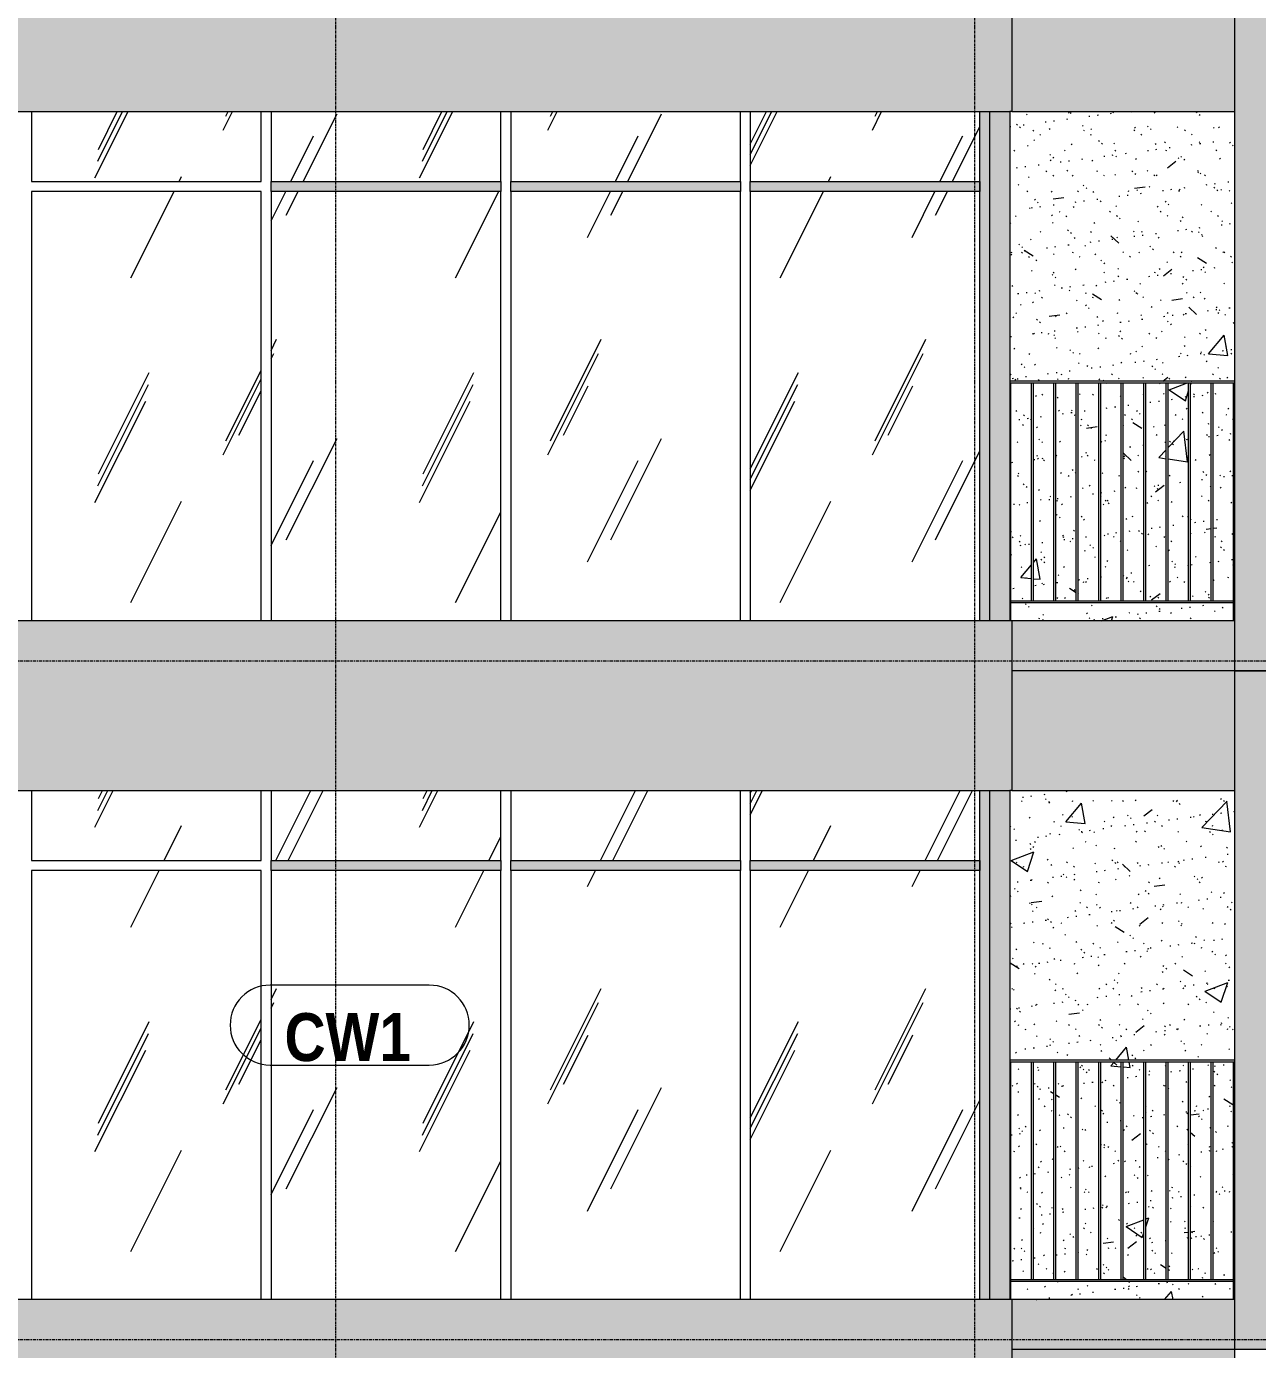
# Model space of a CAD drawing. Header units: millimetres. Extents: x -134153 to 99383, y -5233 to 35400.
# Drawn here: x -82103 to -75938, y 8950 to 15577 of the extents above; entities that cross this region are included whole.
import ezdxf

# ---------------------------------------------------------------- set-up
doc = ezdxf.new("R2010")
doc.units = ezdxf.units.MM
doc.linetypes.add('Centre', pattern=[31.75, 6.35, -4.7625, 15.875, -4.7625])
doc.linetypes.add('Grid Line', pattern=[22.225, 12.7, -3.175, 3.175, -3.175])
for name, color, linetype, lineweight in [('0-1', 7, 'Continuous', 5), ('A-FLOR-HRAL', 11, 'Continuous', 9), ('A-FLOR-HRAL-1', 253, 'Continuous', 9), ('A-FLOR-LEVL-2', 51, 'Centre', 9), ('A-GLAZ-CURT', 52, 'Continuous', 9), ('A-GLAZ-CWMG', 51, 'Continuous', 9), ('A-WALL', 113, 'Continuous', 9), ('A-WALL-IDEN', 211, 'Continuous', 9), ('A-WALL-PATT-1', 9, 'Continuous', 9), ('A-WALL-PATT-2', 111, 'Continuous', 5), ('I-WALL', 2, 'Continuous', 9), ('S-GRID-1', 1, 'Grid Line', 9)]:
    doc.layers.add(name, color=color, linetype=linetype, lineweight=lineweight)
doc.styles.add('Arial_B', font='arialbd_0.ttf', dxfattribs={"width": 0.85, "height": 240})
pattern_1 = [(50, (-81864.4, 1200), (1165.98, -102.01), [121.92, -1341.12]), (355, (-81864.4, 1200), (-225.55, 1222.76), [97.54, -1072.9]), (100.451, (-81767.3, 1191.5), (940.43, 1120.75), [103.62, -1139.78]), (46.184, (-81864.4, 1525.1), (1734.9, -269.07), [182.88, -2011.68]), (96.636, (-81719.9, 1502.7), (1519.38, 1583.54), [155.42, -1709.66]), (351.184, (-81864.4, 1525.1), (1519.4, 1583.52), [146.3, -1609.34]), (21, (-81701.9, 1443.8), (970.33, -654.5), [121.92, -1341.12]), (326, (-81701.9, 1443.8), (395.53, 1178.8), [97.54, -1072.9]), (71.451, (-81621, 1389.3), (1365.87, 524.296), [103.62, -1139.78]), (37.5, (-81864.44, 1200), (19.767, 541.153), [53.645, -1006.246, 53.645, -1035.507, -1076.96]), (37.5, (-81864.44, 1200), (19.767, 541.153), [-2149.043, 53.645, -1023.315]), (7.5, (-81864.44, 1200), (427.646, 641.156), [53.645, -567.334, 53.645, -981.862, -410.464]), (7.5, (-81864.44, 1200), (427.646, 641.156), [-1656.486, 53.645, -356.82]), (327.5, (-82226.95, 1200), (867.782, -36.665), [53.645, -352.755, 53.645, -1214.323, -1682.496]), (327.5, (-82226.95, 1200), (867.782, -36.665), [-1674.37, 53.645, -1628.85]), (317.5, (-82389.5, 1200), (948.028, 162.73), [53.645, -474.675, 53.645, -788.416, -1194.816]), (317.5, (-82389.5, 1200), (948.028, 162.73), [-1370.38, 53.645, -1141.17])]
pattern_2 = [(37.5, (-81864.44, 1200), (-5.1206, 156.6122), [5.364, -118.181, 5.364, -132.812, -132.08]), (37.5, (-81864.44, 1200), (-5.1206, 156.6122), [-261.722, 5.364, -126.716]), (7.5, (-81864.44, 1200), (143.847, 229.3842), [5.364, -61.285, 5.364, -105.989, -42.672]), (7.5, (-81864.44, 1200), (143.847, 229.3842), [-178.003, 5.364, -37.308]), (327.5, (-81964.42, 1200), (253.1176, 0.4601), [5.364, -35.276, 5.364, -140.94, -191.008]), (327.5, (-81964.42, 1200), (253.1176, 0.4601), [-186.944, 5.364, -185.644]), (317.5, (-81964.42, 1200), (244.338, 71.3376), [5.364, -14.956, 5.364, -90.546, -109.728]), (317.5, (-81964.42, 1200), (244.338, 71.3376), [-116.23, 5.364, -104.364])]
pattern_3 = [(63.435, (-79954.8, 1311.3), (-0.002, 1625.6), [567.96, -3066.99]), (63.435, (-81580.4, 1311.3), (-0.002, 1625.6), [567.96, -3066.99]), (63.435, (-79176.65, 1625.35), (-0.002, 1625.6), [567.96, -3066.99]), (63.435, (-80802.25, 1625.35), (-0.002, 1625.6), [567.96, -3066.99]), (63.435, (-79294.4, 1514.5), (-0.002, 1625.6), [567.96, -3066.99]), (63.435, (-80920, 1514.5), (-0.002, 1625.6), [567.96, -3066.99]), (63.435, (-79414.5, 2149.4), (-0.002, 1625.6), [276.06, -3358.9]), (63.435, (-81040.1, 2149.4), (-0.002, 1625.6), [276.06, -3358.9]), (63.435, (-79493, 2051.15), (-0.002, 1625.6), [567.96, -3066.99]), (63.435, (-81118.6, 2051.15), (-0.002, 1625.6), [567.96, -3066.99]), (63.435, (-79479.15, 2121.7), (-0.002, 1625.6), [567.96, -3066.99]), (63.435, (-81104.76, 2121.7), (-0.002, 1625.6), [567.96, -3066.99]), (63.435, (-80135, 1812.2), (-0.002, 1625.6), [567.96, -3066.99]), (63.435, (-81760.6, 1812.2), (-0.002, 1625.6), [567.96, -3066.99]), (63.435, (-80121.15, 1895.35), (-0.002, 1625.6), [567.96, -3066.99]), (63.435, (-81746.75, 1895.35), (-0.002, 1625.6), [567.96, -3066.99]), (63.435, (-80117.4, 1955.3), (-0.002, 1625.6), [567.96, -3066.99]), (63.435, (-81743, 1955.3), (-0.002, 1625.6), [567.96, -3066.99])]

# ---------------------------------------------------------------- blocks, each defined once
blk = doc.blocks.new('Railing - 10mm-901206-TKCS_MẶT ĐỨNG HƯỚNG BẮC')
at = {"layer": 'A-FLOR-HRAL-1'}
for p, q in [((-62145.064287, 5900), (-62145.064287, 6990)), ((-62135.064287, 5900), (-62135.064287, 6990))]:
    blk.add_line(p, q, dxfattribs=at)
blk = doc.blocks.new('Railing - 50 x 10mm-901205-TKCS_MẶT ĐỨNG HƯỚNG BẮC')
at = {"layer": 'A-FLOR-HRAL-1'}
for p in [(-62252.564287, 6990), (-62247.564287, 5800)]:
    blk.add_line(p, (-62247.564287, 6990), dxfattribs=at)
blk = doc.blocks.new('Railing - 50 x 10mm-V31-TKCS_MẶT ĐỨNG HƯỚNG BẮC')
at = {"layer": 'A-FLOR-HRAL-1'}
for p, q in [((-77172.564287, 6990), (-77177.564287, 6990)), ((-77172.564287, 5800), (-77172.564287, 6990))]:
    blk.add_line(p, q, dxfattribs=at)
blk = doc.blocks.new('Railing - Railing-998722-TKCS_MẶT ĐỨNG HƯỚNG BẮC')
at = {"layer": 'A-FLOR-HRAL-1'}
for p, q in [((-77177.6, 12700), (-76052.6, 12700)), ((-76052.6, 12690), (-77177.6, 12690))]:
    blk.add_line(p, q, dxfattribs=at)
blk.add_blockref('Railing - 50 x 10mm-V31-TKCS_MẶT ĐỨNG HƯỚNG BẮC', (0, 6800))
at = {"extrusion": (0, 0, -1), "zscale": -1}
for name, p in [('Railing - 10mm-901206-TKCS_MẶT ĐỨNG HƯỚNG BẮC', (139205.1, 6800)), ('Railing - 10mm-901206-TKCS_MẶT ĐỨNG HƯỚNG BẮC', (139092.6, 6800)), ('Railing - 10mm-901206-TKCS_MẶT ĐỨNG HƯỚNG BẮC', (138980.1, 6800)), ('Railing - 10mm-901206-TKCS_MẶT ĐỨNG HƯỚNG BẮC', (138867.6, 6800)), ('Railing - 10mm-901206-TKCS_MẶT ĐỨNG HƯỚNG BẮC', (138755.1, 6800)), ('Railing - 10mm-901206-TKCS_MẶT ĐỨNG HƯỚNG BẮC', (138642.6, 6800)), ('Railing - 10mm-901206-TKCS_MẶT ĐỨNG HƯỚNG BẮC', (138530.1, 6800)), ('Railing - 10mm-901206-TKCS_MẶT ĐỨNG HƯỚNG BẮC', (138417.6, 6800)), ('Railing - 10mm-901206-TKCS_MẶT ĐỨNG HƯỚNG BẮC', (138305.1, 6800)), ('Railing - 50 x 10mm-901205-TKCS_MẶT ĐỨNG HƯỚNG BẮC', (138305.1, 6800))]:
    blk.add_blockref(name, p, dxfattribs=at)
blk = doc.blocks.new('Top Rail Type - Top Rail_Internal_-998723-TKCS_MẶT ĐỨNG HƯỚNG BẮC')
at = {"layer": 'A-FLOR-HRAL-1'}
for p, q in [((-76052.564287, 13800), (-77177.564287, 13800)), ((-76052.564287, 13790), (-77177.564287, 13790))]:
    blk.add_line(p, q, dxfattribs=at)
blk = doc.blocks.new('NCV_TKTC_TANG 3 - 4_rvt-1-TKCS_MẶT ĐỨNG HƯỚNG BẮC')
at = {"layer": 'A-WALL-PATT-1'}
h = blk.add_hatch(dxfattribs=at)
h.set_pattern_fill('FP_2', color=256, style=0, pattern_type=2)
h.set_pattern_definition(pattern_1)
h.paths.add_polyline_path([(-77168, 12600), (-76057.6, 12600), (-76057.6, 12690), (-77172.6, 12690), (-77172.6, 12600)])
h.paths.add_polyline_path([(-76272.6, 12700), (-76170.1, 12700), (-76170.1, 13790), (-76272.6, 13790), (-76272.6, 13314.4)])
h.paths.add_polyline_path([(-77167.6, 12700), (-77070.1, 12700), (-77070.1, 13790), (-77172.6, 13790), (-77172.6, 12700), (-77168.4, 12700)])
h.paths.add_polyline_path([(-76282.6, 12700), (-76282.6, 13790), (-76385.1, 13790), (-76385.1, 12700)])
h.paths.add_polyline_path([(-76395.1, 12700), (-76395.1, 13790), (-76497.6, 13790), (-76497.6, 12700)])
h.paths.add_polyline_path([(-76507.6, 12700), (-76507.6, 13790), (-76610.1, 13790), (-76610.1, 12700)])
h.paths.add_polyline_path([(-76957.6, 12700), (-76957.6, 13790), (-77060.1, 13790), (-77060.1, 12700), (-77047.4, 12700)])
h.paths.add_polyline_path([(-76947.6, 12700), (-76845.1, 12700), (-76845.1, 13790), (-76947.6, 13790), (-76947.6, 12907.5)])
h.paths.add_polyline_path([(-76620.1, 12700), (-76620.1, 13790), (-76722.6, 13790), (-76722.6, 12700)])
h.paths.add_polyline_path([(-76160.1, 12700), (-76057.6, 12700), (-76057.6, 13790), (-76160.1, 13790), (-76160.1, 13314.4)])
h.paths.add_polyline_path([(-76732.6, 12700), (-76732.6, 13790), (-76835.1, 13790), (-76835.1, 12700)])
h.paths.add_polyline_path([(-76518.4, 13800), (-76052.6, 13800), (-76052.6, 15150), (-77177.6, 15150), (-77177.6, 13800), (-77167.6, 13800)])
h = blk.add_hatch(dxfattribs=at)
h.set_pattern_fill('FP_3', color=256, style=0, pattern_type=2)
h.set_pattern_definition(pattern_2)
h.paths.add_polyline_path([(-77168, 12600), (-76057.6, 12600), (-76057.6, 12690), (-77172.6, 12690), (-77172.6, 12600)])
h.paths.add_polyline_path([(-76272.6, 12700), (-76170.1, 12700), (-76170.1, 13790), (-76272.6, 13790), (-76272.6, 13314.4)])
h.paths.add_polyline_path([(-77167.6, 12700), (-77070.1, 12700), (-77070.1, 13790), (-77172.6, 13790), (-77172.6, 12700), (-77168.4, 12700)])
h.paths.add_polyline_path([(-76282.6, 12700), (-76282.6, 13790), (-76385.1, 13790), (-76385.1, 12700)])
h.paths.add_polyline_path([(-76395.1, 12700), (-76395.1, 13790), (-76497.6, 13790), (-76497.6, 12700)])
h.paths.add_polyline_path([(-76507.6, 12700), (-76507.6, 13790), (-76610.1, 13790), (-76610.1, 12700)])
h.paths.add_polyline_path([(-76957.6, 12700), (-76957.6, 13790), (-77060.1, 13790), (-77060.1, 12700), (-77047.4, 12700)])
h.paths.add_polyline_path([(-76947.6, 12700), (-76845.1, 12700), (-76845.1, 13790), (-76947.6, 13790), (-76947.6, 12907.5)])
h.paths.add_polyline_path([(-76620.1, 12700), (-76620.1, 13790), (-76722.6, 13790), (-76722.6, 12700)])
h.paths.add_polyline_path([(-76160.1, 12700), (-76057.6, 12700), (-76057.6, 13790), (-76160.1, 13790), (-76160.1, 13314.4)])
h.paths.add_polyline_path([(-76732.6, 12700), (-76732.6, 13790), (-76835.1, 13790), (-76835.1, 12700)])
h.paths.add_polyline_path([(-76518.4, 13800), (-76052.6, 13800), (-76052.6, 15150), (-77177.6, 15150), (-77177.6, 13800), (-77167.6, 13800)])
at = {"layer": 'A-FLOR-HRAL'}
for name in ['Top Rail Type - Top Rail_Internal_-998723-TKCS_MẶT ĐỨNG HƯỚNG BẮC', 'Railing - Railing-998722-TKCS_MẶT ĐỨNG HƯỚNG BẮC']:
    blk.add_blockref(name, (0, 0), dxfattribs=at)
blk = doc.blocks.new('NCV_TKTC_TANG 3 - 4_rvt-2-TKCS_MẶT ĐỨNG HƯỚNG BẮC')
at = {"layer": 'A-WALL-PATT-1'}
h = blk.add_hatch(dxfattribs=at)
h.set_pattern_fill('FP_2', color=256, style=0, pattern_type=2)
h.set_pattern_definition(pattern_1)
h.paths.add_polyline_path([(-77168, 9200), (-76057.6, 9200), (-76057.6, 9290), (-77172.6, 9290), (-77172.6, 9200)])
h.paths.add_polyline_path([(-76497.6, 9300), (-76395.1, 9300), (-76395.1, 10390), (-76497.6, 10390), (-76497.6, 9828.8)])
h.paths.add_polyline_path([(-76957.6, 9300), (-76957.6, 10390), (-77060.1, 10390), (-77060.1, 9300), (-77047.4, 9300)])
h.paths.add_polyline_path([(-76947.6, 9300), (-76845.1, 9300), (-76845.1, 10390), (-76947.6, 10390), (-76947.6, 9507.5)])
h.paths.add_polyline_path([(-76385.1, 9300), (-76282.6, 9300), (-76282.6, 10390), (-76385.1, 10390), (-76385.1, 9828.8)])
h.paths.add_polyline_path([(-76272.6, 9300), (-76170.1, 9300), (-76170.1, 10390), (-76272.6, 10390), (-76272.6, 9828.8)])
h.paths.add_polyline_path([(-76160.1, 9300), (-76057.6, 9300), (-76057.6, 10390), (-76160.1, 10390), (-76160.1, 9828.8)])
h.paths.add_polyline_path([(-76507.6, 9300), (-76507.6, 10390), (-76610.1, 10390), (-76610.1, 9300)])
h.paths.add_polyline_path([(-77172.6, 9300), (-77070.1, 9300), (-77070.1, 10390), (-77172.6, 10390), (-77172.6, 9828.8)])
h.paths.add_polyline_path([(-76620.1, 9300), (-76620.1, 10390), (-76722.6, 10390), (-76722.6, 9300)])
h.paths.add_polyline_path([(-76835.1, 9300), (-76732.6, 9300), (-76732.6, 10390), (-76835.1, 10390), (-76835.1, 9741.5)])
h.paths.add_polyline_path([(-77167.6, 10400), (-76052.6, 10400), (-76052.6, 11750), (-77177.6, 11750), (-77177.6, 10400), (-77171.9, 10400)])
h = blk.add_hatch(dxfattribs=at)
h.set_pattern_fill('FP_3', color=256, style=0, pattern_type=2)
h.set_pattern_definition(pattern_2)
h.paths.add_polyline_path([(-77168, 9200), (-76057.6, 9200), (-76057.6, 9290), (-77172.6, 9290), (-77172.6, 9200)])
h.paths.add_polyline_path([(-76497.6, 9300), (-76395.1, 9300), (-76395.1, 10390), (-76497.6, 10390), (-76497.6, 9828.8)])
h.paths.add_polyline_path([(-76957.6, 9300), (-76957.6, 10390), (-77060.1, 10390), (-77060.1, 9300), (-77047.4, 9300)])
h.paths.add_polyline_path([(-76947.6, 9300), (-76845.1, 9300), (-76845.1, 10390), (-76947.6, 10390), (-76947.6, 9507.5)])
h.paths.add_polyline_path([(-76385.1, 9300), (-76282.6, 9300), (-76282.6, 10390), (-76385.1, 10390), (-76385.1, 9828.8)])
h.paths.add_polyline_path([(-76272.6, 9300), (-76170.1, 9300), (-76170.1, 10390), (-76272.6, 10390), (-76272.6, 9828.8)])
h.paths.add_polyline_path([(-76160.1, 9300), (-76057.6, 9300), (-76057.6, 10390), (-76160.1, 10390), (-76160.1, 9828.8)])
h.paths.add_polyline_path([(-76507.6, 9300), (-76507.6, 10390), (-76610.1, 10390), (-76610.1, 9300)])
h.paths.add_polyline_path([(-77172.6, 9300), (-77070.1, 9300), (-77070.1, 10390), (-77172.6, 10390), (-77172.6, 9828.8)])
h.paths.add_polyline_path([(-76620.1, 9300), (-76620.1, 10390), (-76722.6, 10390), (-76722.6, 9300)])
h.paths.add_polyline_path([(-76835.1, 9300), (-76732.6, 9300), (-76732.6, 10390), (-76835.1, 10390), (-76835.1, 9741.5)])
h.paths.add_polyline_path([(-77167.6, 10400), (-76052.6, 10400), (-76052.6, 11750), (-77177.6, 11750), (-77177.6, 10400), (-77171.9, 10400)])
at = {"layer": 'A-FLOR-HRAL'}
for name in ['Top Rail Type - Top Rail_Internal_-998723-TKCS_MẶT ĐỨNG HƯỚNG BẮC', 'Railing - Railing-998722-TKCS_MẶT ĐỨNG HƯỚNG BẮC']:
    blk.add_blockref(name, (0, -3400), dxfattribs=at)
blk = doc.blocks.new('System Panel - Glazed-V73-TKCS_MẶT ĐỨNG HƯỚNG BẮC')
at = {"layer": 'A-GLAZ-CURT'}
h = blk.add_hatch(dxfattribs=at)
h.set_pattern_fill('FP_1', color=256, style=0, pattern_type=2)
h.set_pattern_definition(pattern_3)
h.paths.add_polyline_path([(-77327.6, 9200), (-77327.6, 11350), (-78477.6, 11350), (-78477.6, 9200), (-77416.5, 9200)])
for p, q in [((-77327.6, 11350), (-78477.6, 11350)), ((-78477.6, 11350), (-78477.6, 9200)), ((-77327.6, 9200), (-77327.6, 11350))]:
    blk.add_line(p, q, dxfattribs=at)
blk = doc.blocks.new('Rectangular Mullion - 50 x 100mm-1839001-TKCS_MẶT ĐỨNG HƯỚNG BẮC')
at = {"layer": 'A-GLAZ-CWMG'}
blk.add_hatch(color=256, dxfattribs=at).paths.add_polyline_path([(-77327.564287, 7975), (-77277.564287, 7975), (-77277.564287, 8350), (-77327.564287, 8350), (-77327.564287, 8000)])
for p, q in [((-77277.564287, 7975), (-77277.564287, 8350)), ((-77327.564287, 7975), (-77327.564287, 8000))]:
    blk.add_line(p, q, dxfattribs=at)
blk = doc.blocks.new('System Panel - Glazed-V74-TKCS_MẶT ĐỨNG HƯỚNG BẮC')
at = {"layer": 'A-GLAZ-CURT'}
h = blk.add_hatch(dxfattribs=at)
h.set_pattern_fill('FP_1', color=256, style=0, pattern_type=2)
h.set_pattern_definition(pattern_3)
h.paths.add_polyline_path([(-78527.6, 9200), (-78527.6, 11350), (-79677.6, 11350), (-79677.6, 9200)])
for p, q in [((-78527.6, 11350), (-79677.6, 11350)), ((-79677.6, 11350), (-79677.6, 9200)), ((-78527.6, 9200), (-78527.6, 11350))]:
    blk.add_line(p, q, dxfattribs=at)
blk = doc.blocks.new('System Panel - Glazed-V75-TKCS_MẶT ĐỨNG HƯỚNG BẮC')
at = {"layer": 'A-GLAZ-CURT'}
h = blk.add_hatch(dxfattribs=at)
h.set_pattern_fill('FP_1', color=256, style=0, pattern_type=2)
h.set_pattern_definition(pattern_3)
h.paths.add_polyline_path([(-80877.6, 9200), (-79727.6, 9200), (-79727.6, 11350), (-80877.6, 11350), (-80877.6, 9828.8)])
for p, q in [((-79727.6, 11350), (-80877.6, 11350)), ((-80877.6, 11350), (-80877.6, 9200)), ((-79727.6, 9200), (-79727.6, 11350))]:
    blk.add_line(p, q, dxfattribs=at)
blk = doc.blocks.new('System Panel - Glazed-V76-TKCS_MẶT ĐỨNG HƯỚNG BẮC')
at = {"layer": 'A-GLAZ-CURT'}
h = blk.add_hatch(dxfattribs=at)
h.set_pattern_fill('FP_1', color=256, style=0, pattern_type=2)
h.set_pattern_definition(pattern_3)
h.paths.add_polyline_path([(-80927.6, 9200), (-80927.6, 11350), (-82077.6, 11350), (-82077.6, 9200)])
for p, q in [((-80927.6, 11350), (-82077.6, 11350)), ((-82077.6, 11350), (-82077.6, 9200)), ((-80927.6, 9200), (-80927.6, 11350))]:
    blk.add_line(p, q, dxfattribs=at)
blk = doc.blocks.new('System Panel - Glazed-V79-TKCS_MẶT ĐỨNG HƯỚNG BẮC')
at = {"layer": 'A-GLAZ-CURT'}
h = blk.add_hatch(dxfattribs=at)
h.set_pattern_fill('FP_1', color=256, style=0, pattern_type=2)
h.set_pattern_definition(pattern_3)
h.paths.add_polyline_path([(-77327.6, 11400), (-77327.6, 11750), (-78477.6, 11750), (-78477.6, 11400), (-77416.5, 11400)])
for p, q in [((-78477.6, 11750), (-78477.6, 11400)), ((-77327.6, 11400), (-77327.6, 11750)), ((-78477.6, 11400), (-77327.6, 11400))]:
    blk.add_line(p, q, dxfattribs=at)
blk = doc.blocks.new('System Panel - Glazed-V80-TKCS_MẶT ĐỨNG HƯỚNG BẮC')
at = {"layer": 'A-GLAZ-CURT'}
h = blk.add_hatch(dxfattribs=at)
h.set_pattern_fill('FP_1', color=256, style=0, pattern_type=2)
h.set_pattern_definition(pattern_3)
h.paths.add_polyline_path([(-78527.6, 11400), (-78527.6, 11750), (-79677.6, 11750), (-79677.6, 11400)])
for p, q in [((-79677.6, 11750), (-79677.6, 11400)), ((-78527.6, 11400), (-78527.6, 11750)), ((-79677.6, 11400), (-78527.6, 11400))]:
    blk.add_line(p, q, dxfattribs=at)
blk = doc.blocks.new('System Panel - Glazed-V81-TKCS_MẶT ĐỨNG HƯỚNG BẮC')
at = {"layer": 'A-GLAZ-CURT'}
h = blk.add_hatch(dxfattribs=at)
h.set_pattern_fill('FP_1', color=256, style=0, pattern_type=2)
h.set_pattern_definition(pattern_3)
h.paths.add_polyline_path([(-79727.6, 11400), (-79727.6, 11750), (-80877.6, 11750), (-80877.6, 11400), (-80589.7, 11400)])
for p, q in [((-80877.6, 11750), (-80877.6, 11400)), ((-79727.6, 11400), (-79727.6, 11750)), ((-80877.6, 11400), (-79727.6, 11400))]:
    blk.add_line(p, q, dxfattribs=at)
blk = doc.blocks.new('System Panel - Glazed-V82-TKCS_MẶT ĐỨNG HƯỚNG BẮC')
at = {"layer": 'A-GLAZ-CURT'}
h = blk.add_hatch(dxfattribs=at)
h.set_pattern_fill('FP_1', color=256, style=0, pattern_type=2)
h.set_pattern_definition(pattern_3)
h.paths.add_polyline_path([(-80927.6, 11400), (-80927.6, 11750), (-82077.6, 11750), (-82077.6, 11400)])
for p, q in [((-82077.6, 11750), (-82077.6, 11400)), ((-80927.6, 11400), (-80927.6, 11750)), ((-82077.6, 11400), (-80927.6, 11400))]:
    blk.add_line(p, q, dxfattribs=at)
blk = doc.blocks.new('Rectangular Mullion - 50 x 100mm-1839002-TKCS_MẶT ĐỨNG HƯỚNG BẮC')
at = {"layer": 'A-GLAZ-CWMG'}
blk.add_hatch(color=256, dxfattribs=at).paths.add_polyline_path([(-77277.564287, 5800), (-77277.564287, 7975), (-77327.564287, 7975), (-77327.564287, 5800)])
for p, q in [((-77327.564287, 7950), (-77327.564287, 7975)), ((-77277.564287, 5800), (-77277.564287, 7975))]:
    blk.add_line(p, q, dxfattribs=at)
blk = doc.blocks.new('Rectangular Mullion - 50 x 100mm-1838991-TKCS_MẶT ĐỨNG HƯỚNG BẮC')
at = {"layer": 'A-GLAZ-CWMG'}
blk.add_hatch(color=256, dxfattribs=at).paths.add_polyline_path([(-79677.6, 7950), (-78527.6, 7950), (-78527.6, 8000), (-79677.6, 8000)])
for p, q in [((-79677.6, 7950), (-79677.6, 8000)), ((-78527.6, 8000), (-78527.6, 7950))]:
    blk.add_line(p, q, dxfattribs=at)
blk = doc.blocks.new('Rectangular Mullion - 50 x 100mm-V71-TKCS_MẶT ĐỨNG HƯỚNG BẮC')
at = {"layer": 'A-GLAZ-CWMG'}
blk.add_hatch(color=256, dxfattribs=at).paths.add_polyline_path([(-77177.564287, 5800), (-77177.564287, 7975), (-77277.564287, 7975), (-77277.564287, 5800)])
blk.add_line((-77177.564287, 7975), (-77177.564287, 5800), dxfattribs=at)
blk = doc.blocks.new('Rectangular Mullion - 50 x 100mm-V72-TKCS_MẶT ĐỨNG HƯỚNG BẮC')
at = {"layer": 'A-GLAZ-CWMG'}
blk.add_hatch(color=256, dxfattribs=at).paths.add_polyline_path([(-77177.564287, 7975), (-77177.564287, 8350), (-77277.564287, 8350), (-77277.564287, 7975)])
blk.add_line((-77177.564287, 8350), (-77177.564287, 7975), dxfattribs=at)
blk = doc.blocks.new('System Panel - Glazed-V151-TKCS_MẶT ĐỨNG HƯỚNG BẮC')
at = {"layer": 'A-GLAZ-CURT'}
h = blk.add_hatch(dxfattribs=at)
h.set_pattern_fill('FP_1', color=256, style=0, pattern_type=2)
h.set_pattern_definition(pattern_3)
h.paths.add_polyline_path([(-77327.6, 12600), (-77327.6, 14750), (-78477.6, 14750), (-78477.6, 12600), (-77416.5, 12600)])
for p, q in [((-77327.6, 14750), (-78477.6, 14750)), ((-78477.6, 14750), (-78477.6, 12600)), ((-77327.6, 12600), (-77327.6, 14750))]:
    blk.add_line(p, q, dxfattribs=at)
blk = doc.blocks.new('System Panel - Glazed-V152-TKCS_MẶT ĐỨNG HƯỚNG BẮC')
at = {"layer": 'A-GLAZ-CURT'}
h = blk.add_hatch(dxfattribs=at)
h.set_pattern_fill('FP_1', color=256, style=0, pattern_type=2)
h.set_pattern_definition(pattern_3)
h.paths.add_polyline_path([(-78527.6, 12600), (-78527.6, 14750), (-79677.6, 14750), (-79677.6, 12600)])
for p, q in [((-78527.6, 14750), (-79677.6, 14750)), ((-79677.6, 14750), (-79677.6, 12600)), ((-78527.6, 12600), (-78527.6, 14750))]:
    blk.add_line(p, q, dxfattribs=at)
blk = doc.blocks.new('System Panel - Glazed-V153-TKCS_MẶT ĐỨNG HƯỚNG BẮC')
at = {"layer": 'A-GLAZ-CURT'}
h = blk.add_hatch(dxfattribs=at)
h.set_pattern_fill('FP_1', color=256, style=0, pattern_type=2)
h.set_pattern_definition(pattern_3)
h.paths.add_polyline_path([(-80877.6, 12600), (-79727.6, 12600), (-79727.6, 14750), (-80877.6, 14750), (-80877.6, 14244.7)])
for p, q in [((-79727.6, 14750), (-80877.6, 14750)), ((-80877.6, 14750), (-80877.6, 12600)), ((-79727.6, 12600), (-79727.6, 14750))]:
    blk.add_line(p, q, dxfattribs=at)
blk = doc.blocks.new('System Panel - Glazed-V154-TKCS_MẶT ĐỨNG HƯỚNG BẮC')
at = {"layer": 'A-GLAZ-CURT'}
h = blk.add_hatch(dxfattribs=at)
h.set_pattern_fill('FP_1', color=256, style=0, pattern_type=2)
h.set_pattern_definition(pattern_3)
h.paths.add_polyline_path([(-80927.6, 12600), (-80927.6, 14750), (-82077.6, 14750), (-82077.6, 12600)])
for p, q in [((-80927.6, 14750), (-82077.6, 14750)), ((-82077.6, 14750), (-82077.6, 12600)), ((-80927.6, 12600), (-80927.6, 14750))]:
    blk.add_line(p, q, dxfattribs=at)
blk = doc.blocks.new('System Panel - Glazed-V157-TKCS_MẶT ĐỨNG HƯỚNG BẮC')
at = {"layer": 'A-GLAZ-CURT'}
h = blk.add_hatch(dxfattribs=at)
h.set_pattern_fill('FP_1', color=256, style=0, pattern_type=2)
h.set_pattern_definition(pattern_3)
h.paths.add_polyline_path([(-77327.6, 14800), (-77327.6, 15150), (-78477.6, 15150), (-78477.6, 14800), (-77416.5, 14800)])
for p, q in [((-78477.6, 15150), (-78477.6, 14800)), ((-77327.6, 14800), (-77327.6, 15150)), ((-78477.6, 14800), (-77327.6, 14800))]:
    blk.add_line(p, q, dxfattribs=at)
blk = doc.blocks.new('System Panel - Glazed-V158-TKCS_MẶT ĐỨNG HƯỚNG BẮC')
at = {"layer": 'A-GLAZ-CURT'}
h = blk.add_hatch(dxfattribs=at)
h.set_pattern_fill('FP_1', color=256, style=0, pattern_type=2)
h.set_pattern_definition(pattern_3)
h.paths.add_polyline_path([(-78527.6, 14800), (-78527.6, 15150), (-79677.6, 15150), (-79677.6, 14800)])
for p, q in [((-79677.6, 15150), (-79677.6, 14800)), ((-78527.6, 14800), (-78527.6, 15150)), ((-79677.6, 14800), (-78527.6, 14800))]:
    blk.add_line(p, q, dxfattribs=at)
blk = doc.blocks.new('System Panel - Glazed-V159-TKCS_MẶT ĐỨNG HƯỚNG BẮC')
at = {"layer": 'A-GLAZ-CURT'}
h = blk.add_hatch(dxfattribs=at)
h.set_pattern_fill('FP_1', color=256, style=0, pattern_type=2)
h.set_pattern_definition(pattern_3)
h.paths.add_polyline_path([(-79727.6, 14800), (-79727.6, 15150), (-80877.6, 15150), (-80877.6, 14800), (-80589.7, 14800)])
for p, q in [((-80877.6, 15150), (-80877.6, 14800)), ((-79727.6, 14800), (-79727.6, 15150)), ((-80877.6, 14800), (-79727.6, 14800))]:
    blk.add_line(p, q, dxfattribs=at)
blk = doc.blocks.new('System Panel - Glazed-V160-TKCS_MẶT ĐỨNG HƯỚNG BẮC')
at = {"layer": 'A-GLAZ-CURT'}
h = blk.add_hatch(dxfattribs=at)
h.set_pattern_fill('FP_1', color=256, style=0, pattern_type=2)
h.set_pattern_definition(pattern_3)
h.paths.add_polyline_path([(-80927.6, 14800), (-80927.6, 15150), (-82077.6, 15150), (-82077.6, 14800)])
for p, q in [((-82077.6, 15150), (-82077.6, 14800)), ((-80927.6, 14800), (-80927.6, 15150)), ((-82077.6, 14800), (-80927.6, 14800))]:
    blk.add_line(p, q, dxfattribs=at)
blk = doc.blocks.new('CTL_WALL TAG NO MARK - 10-2062273-TKCS_MẶT ĐỨNG HƯỚNG BẮC')
at = {"layer": 'A-WALL-IDEN'}
for p, q in [((-129343.7, 30329.8), (-130141.2, 30329.8)), ((-130141.2, 29929.8), (-129343.7, 29929.8))]:
    blk.add_line(p, q, dxfattribs=at)
for centre, start, end in [((-130141.2, 30129.8), 90, 270), ((-129343.7, 30129.8), 270, 90)]:
    blk.add_arc(centre, 200, start, end, dxfattribs=at)

msp = doc.modelspace()

# ---------------------------------------------------------------- hatches: boundary and pattern name
at = {"layer": 'A-WALL-PATT-2'}
for points in [[(-80589.7, 15150), (-77177.6, 15150), (-77177.6, 16000), (-83737.6, 16000), (-83737.6, 15150), (-82176.3, 15150)], [(-77167.6, 15150), (-77167.6, 16000), (-77177.6, 16000), (-77177.6, 15150)], [(-77416.5, 11750), (-77177.6, 11750), (-77177.6, 12600), (-83737.6, 12600), (-83737.6, 11750), (-80589.7, 11750)], [(-77167.6, 11750), (-77167.6, 12600), (-77177.6, 12600), (-77177.6, 11750)], [(-76052.8, 12350), (-76052.6, 12350), (-76052.6, 12600), (-77167.6, 12600), (-77167.6, 12350)], [(-80589.7, 8350), (-77177.6, 8350), (-77177.6, 9200), (-83737.6, 9200), (-83737.6, 8350)], [(-77167.6, 8350), (-77167.6, 9200), (-77177.6, 9200), (-77177.6, 8350)], [(-76052.8, 8950), (-76052.6, 8950), (-76052.6, 9200), (-77167.6, 9200), (-77167.6, 8950)]]:
    msp.add_hatch(color=256, dxfattribs=at).paths.add_polyline_path(points)
h = msp.add_hatch(color=256, dxfattribs=at)
h.paths.add_polyline_path([(-84852.6, 15150), (-83737.6, 15150), (-83737.6, 15750), (-84852.6, 15750)])
h.paths.add_polyline_path([(-77167.6, 15150), (-76052.6, 15150), (-76052.6, 15750), (-77167.6, 15750), (-77167.6, 15348.7)])
h = msp.add_hatch(color=256, dxfattribs=at)
h.paths.add_polyline_path([(-74243.4, 12350), (-72462.6, 12350), (-72462.6, 15750), (-76052.6, 15750), (-76052.6, 12350), (-74811.6, 12350)])
h.paths.add_polyline_path([(-74243.4, 13314.4), (-74852.6, 13314.4), (-74852.6, 14714.4), (-73452.6, 14714.4), (-73452.6, 13314.4), (-73493.5, 13314.4)])
h = msp.add_hatch(color=256, dxfattribs=at)
h.paths.add_polyline_path([(-76052.6, 11750), (-76052.6, 12350), (-77167.6, 12350), (-77167.6, 11750)])
h.paths.add_polyline_path([(-83762.9, 11750), (-83737.6, 11750), (-83737.6, 12350), (-84852.6, 12350), (-84852.6, 11750)])
h = msp.add_hatch(color=256, dxfattribs=at)
h.paths.add_polyline_path([(-72462.6, 8950), (-72462.6, 12350), (-76052.6, 12350), (-76052.6, 8950), (-72656.8, 8950)])
h.paths.add_polyline_path([(-74243.4, 9914.4), (-74852.6, 9914.4), (-74852.6, 11314.4), (-73452.6, 11314.4), (-73452.6, 9914.4), (-73493.5, 9914.4)])
h = msp.add_hatch(color=256, dxfattribs=at)
h.paths.add_polyline_path([(-76052.6, 8350), (-76052.6, 8950), (-77167.6, 8950), (-77167.6, 8350)])
h.paths.add_polyline_path([(-83762.9, 8350), (-83737.6, 8350), (-83737.6, 8950), (-84852.6, 8950), (-84852.6, 8350)])

# ---------------------------------------------------------------- linework, layer by layer
at = {"layer": 'A-FLOR-LEVL-2'}
for p, q in [((-134152.6, 12400), (-25724.3, 12400)), ((-134152.6, 9000), (-25724.3, 9000))]:
    msp.add_line(p, q, dxfattribs=at)
at = {"layer": 'A-WALL'}
for p, q in [((-76052.6, 29350), (-76052.6, 5550)), ((-62257.6, 12350), (-76052.6, 12350)), ((-76052.6, 12350), (-72462.6, 12350)), ((-62257.6, 8950), (-76052.6, 8950))]:
    msp.add_line(p, q, dxfattribs=at)
at = {"layer": 'I-WALL'}
for p, q in [((-77167.6, 16000), (-77167.6, 15150)), ((-83737.6, 15150), (-77177.6, 15150)), ((-77167.6, 15150), (-77177.6, 15150)), ((-77167.6, 15150), (-76052.6, 15150)), ((-76052.6, 12600), (-84852.6, 12600)), ((-77167.6, 12600), (-77167.6, 11750)), ((-76052.6, 12350), (-77167.6, 12350)), ((-83737.6, 11750), (-77177.6, 11750)), ((-77167.6, 11750), (-77177.6, 11750)), ((-77167.6, 11750), (-76052.6, 11750)), ((-76052.6, 9200), (-84852.6, 9200)), ((-77167.6, 9200), (-77167.6, 8350)), ((-76052.6, 8950), (-77167.6, 8950))]:
    msp.add_line(p, q, dxfattribs=at)
at = {"layer": 'S-GRID-1'}
for p, q in [((-80552.6, 207.3), (-80552.6, 30285.9)), ((-77352.6, 207.3), (-77352.6, 30285.9))]:
    msp.add_line(p, q, dxfattribs=at)

# ---------------------------------------------------------------- block references
at = {"layer": '0-1'}
for name in ['NCV_TKTC_TANG 3 - 4_rvt-1-TKCS_MẶT ĐỨNG HƯỚNG BẮC', 'NCV_TKTC_TANG 3 - 4_rvt-2-TKCS_MẶT ĐỨNG HƯỚNG BẮC']:
    msp.add_blockref(name, (0, 0), dxfattribs=at)
at = {"layer": 'A-GLAZ-CURT'}
for name in ['System Panel - Glazed-V160-TKCS_MẶT ĐỨNG HƯỚNG BẮC', 'System Panel - Glazed-V159-TKCS_MẶT ĐỨNG HƯỚNG BẮC', 'System Panel - Glazed-V158-TKCS_MẶT ĐỨNG HƯỚNG BẮC', 'System Panel - Glazed-V157-TKCS_MẶT ĐỨNG HƯỚNG BẮC', 'System Panel - Glazed-V154-TKCS_MẶT ĐỨNG HƯỚNG BẮC', 'System Panel - Glazed-V153-TKCS_MẶT ĐỨNG HƯỚNG BẮC', 'System Panel - Glazed-V152-TKCS_MẶT ĐỨNG HƯỚNG BẮC', 'System Panel - Glazed-V151-TKCS_MẶT ĐỨNG HƯỚNG BẮC', 'System Panel - Glazed-V82-TKCS_MẶT ĐỨNG HƯỚNG BẮC', 'System Panel - Glazed-V81-TKCS_MẶT ĐỨNG HƯỚNG BẮC', 'System Panel - Glazed-V80-TKCS_MẶT ĐỨNG HƯỚNG BẮC', 'System Panel - Glazed-V79-TKCS_MẶT ĐỨNG HƯỚNG BẮC', 'System Panel - Glazed-V76-TKCS_MẶT ĐỨNG HƯỚNG BẮC', 'System Panel - Glazed-V75-TKCS_MẶT ĐỨNG HƯỚNG BẮC', 'System Panel - Glazed-V74-TKCS_MẶT ĐỨNG HƯỚNG BẮC', 'System Panel - Glazed-V73-TKCS_MẶT ĐỨNG HƯỚNG BẮC']:
    msp.add_blockref(name, (0, 0), dxfattribs=at)
at = {"layer": 'A-GLAZ-CWMG'}
for name, p in [('Rectangular Mullion - 50 x 100mm-1839001-TKCS_MẶT ĐỨNG HƯỚNG BẮC', (0, 6800)), ('Rectangular Mullion - 50 x 100mm-V72-TKCS_MẶT ĐỨNG HƯỚNG BẮC', (0, 6800)), ('Rectangular Mullion - 50 x 100mm-1838991-TKCS_MẶT ĐỨNG HƯỚNG BẮC', (-1200, 6800)), ('Rectangular Mullion - 50 x 100mm-1838991-TKCS_MẶT ĐỨNG HƯỚNG BẮC', (0, 6800)), ('Rectangular Mullion - 50 x 100mm-1838991-TKCS_MẶT ĐỨNG HƯỚNG BẮC', (1200, 6800)), ('Rectangular Mullion - 50 x 100mm-1839002-TKCS_MẶT ĐỨNG HƯỚNG BẮC', (0, 6800)), ('Rectangular Mullion - 50 x 100mm-V71-TKCS_MẶT ĐỨNG HƯỚNG BẮC', (0, 6800)), ('Rectangular Mullion - 50 x 100mm-1839001-TKCS_MẶT ĐỨNG HƯỚNG BẮC', (0, 3400)), ('Rectangular Mullion - 50 x 100mm-V72-TKCS_MẶT ĐỨNG HƯỚNG BẮC', (0, 3400)), ('Rectangular Mullion - 50 x 100mm-1838991-TKCS_MẶT ĐỨNG HƯỚNG BẮC', (-1200, 3400)), ('Rectangular Mullion - 50 x 100mm-1838991-TKCS_MẶT ĐỨNG HƯỚNG BẮC', (0, 3400)), ('Rectangular Mullion - 50 x 100mm-1838991-TKCS_MẶT ĐỨNG HƯỚNG BẮC', (1200, 3400)), ('Rectangular Mullion - 50 x 100mm-1839002-TKCS_MẶT ĐỨNG HƯỚNG BẮC', (0, 3400)), ('Rectangular Mullion - 50 x 100mm-V71-TKCS_MẶT ĐỨNG HƯỚNG BẮC', (0, 3400))]:
    msp.add_blockref(name, p, dxfattribs=at)
at = {"layer": 'A-WALL-IDEN'}
msp.add_blockref('CTL_WALL TAG NO MARK - 10-2062273-TKCS_MẶT ĐỨNG HƯỚNG BẮC', (49258.6, -19554.8), dxfattribs=at)

# ---------------------------------------------------------------- texts
at = {"layer": 'A-WALL-IDEN', "insert": (-80493.8, 10513.1), "char_height": 240, "width": 656.88, "attachment_point": 5, "line_spacing_factor": 0.936439, "style": 'Arial_B'}
msp.add_mtext('\\pt6.7992,13.6008,20.4,27.1992,34.0008,40.8,47.5992,54.4008,61.2,67.9992,74.8008,81.6,88.3992,95.2008,102,108.7992,115.6008,122.4,129.1992,136.0008,142.8,149.5992,156.4008,163.2,169.9992,176.8008,183.6,190.3992,197.2008,204,210.7992,217.6008;CW1', dxfattribs=at)

doc.saveas('drawing.dxf')
